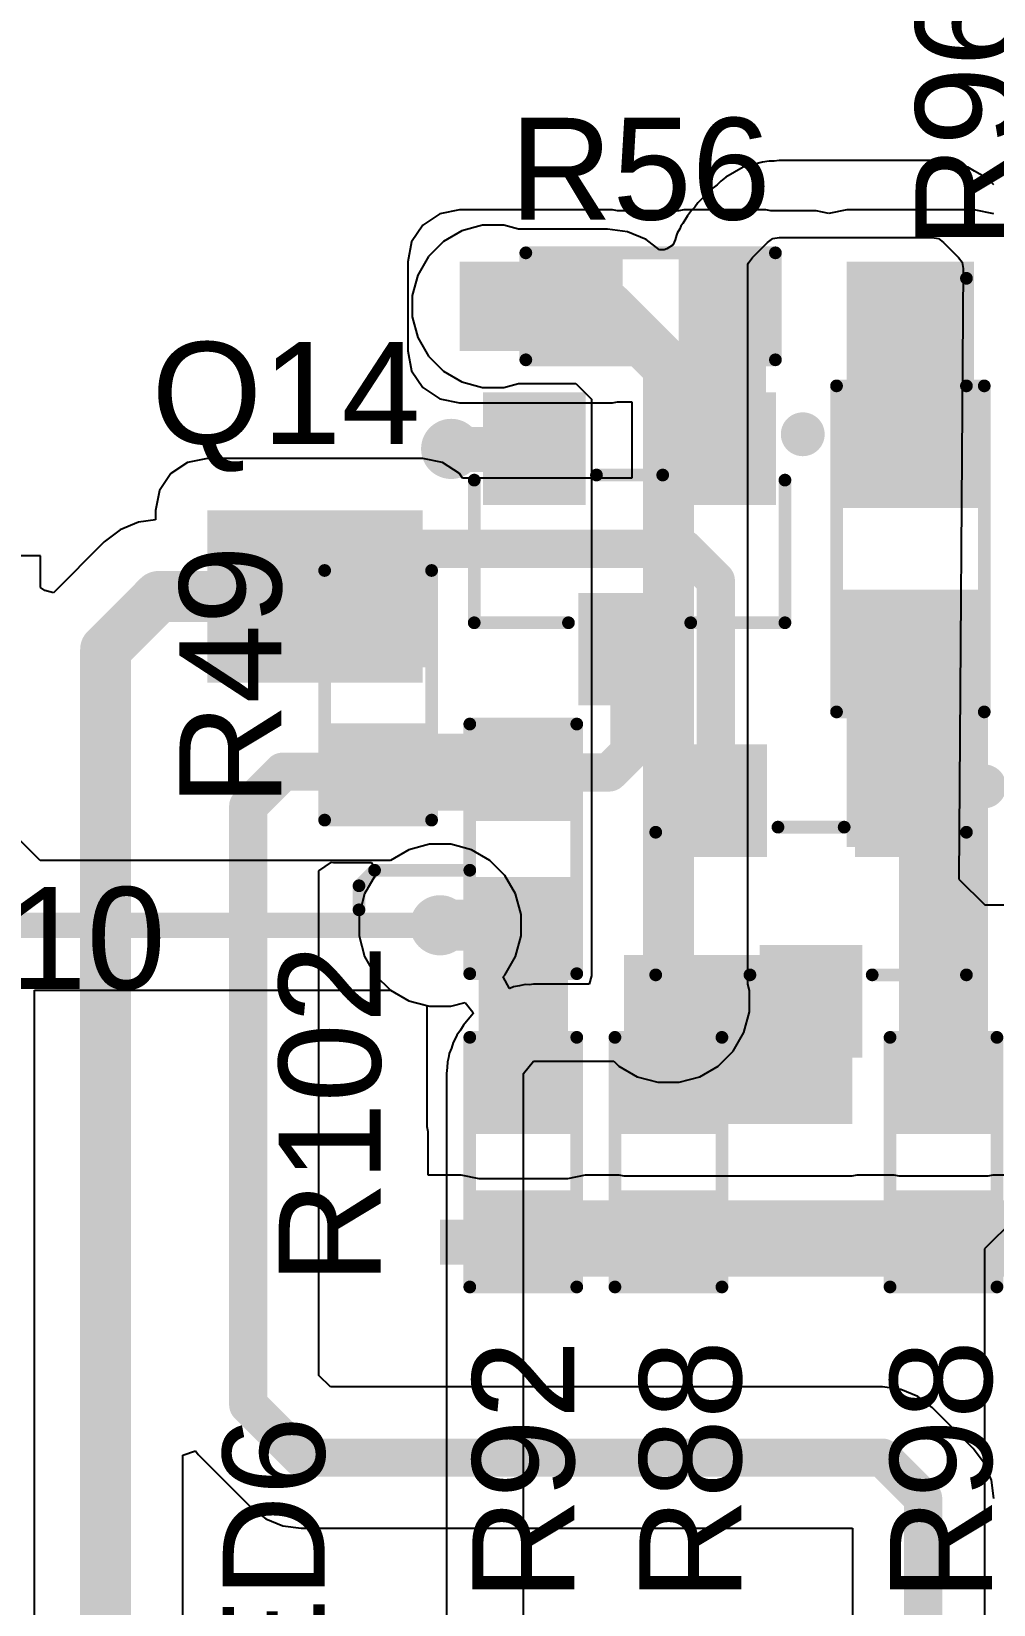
# Model space of a CAD drawing. Header units: millimetres. Extents: x 0 to 214, y 0 to 214.
# Drawn here: x 5.216 to 5.594, y 1.207 to 1.825 of the extents above; entities that cross this region are included whole.
import ezdxf

# ---------------------------------------------------------------- set-up
doc = ezdxf.new("R2010")
doc.units = ezdxf.units.MM
doc.header["$MEASUREMENT"] = 0
for name, color, linetype in [('BottomLayer', 5, 'Continuous'), ('BottomSolder', 6, 'Continuous'), ('TopLayer', 1, 'Continuous'), ('TopOverlay', 2, 'Continuous'), ('TopPaste', 8, 'Continuous'), ('TopSolder', 216, 'Continuous'), ('ViaHoleLayer', 16, 'Continuous')]:
    doc.layers.add(name, color=color, linetype=linetype)
doc.styles.add('Arial', font='', dxfattribs={"height": 0.2})
doc.styles.get('Arial').set_extended_font_data('Arial')

# ---------------------------------------------------------------- blocks, each defined once
blk = doc.blocks.new('SOT_23_91')
at = {"layer": 'TopLayer'}
for points in [[(-0.01614, 0.05748), (0.01614, 0.05748), (0.01614, 0.02126), (-0.01614, 0.02126)], [(-0.05354, -0.02126), (-0.02126, -0.02126), (-0.02126, -0.05748), (-0.05354, -0.05748)], [(0.02126, -0.02126), (0.05354, -0.02126), (0.05354, -0.05748), (0.02126, -0.05748)]]:
    blk.add_hatch(color=1, dxfattribs=at).paths.add_polyline_path(points)
at = {"layer": 'TopPaste'}
for points in [[(-0.01614, 0.05748), (0.01614, 0.05748), (0.01614, 0.02126), (-0.01614, 0.02126)], [(-0.05354, -0.02126), (-0.02126, -0.02126), (-0.02126, -0.05748), (-0.05354, -0.05748)], [(0.02126, -0.02126), (0.05354, -0.02126), (0.05354, -0.05748), (0.02126, -0.05748)]]:
    blk.add_hatch(color=8, dxfattribs=at).paths.add_polyline_path(points)
at = {"layer": 'TopSolder'}
for points in [[(-0.02014, 0.06148), (0.02014, 0.06148), (0.02014, 0.01726), (-0.02014, 0.01726)], [(-0.05754, -0.01726), (-0.01726, -0.01726), (-0.01726, -0.06148), (-0.05754, -0.06148)], [(0.01726, -0.01726), (0.05754, -0.01726), (0.05754, -0.06148), (0.01726, -0.06148)]]:
    blk.add_hatch(color=216, dxfattribs=at).paths.add_polyline_path(points)
at = {"layer": 'TopOverlay', "const_width": 0.005}
for points in [[(-0.061, 0.029), (-0.061, -0.027)], [(-0.024, 0.029), (-0.061, 0.029)], [(0.061, 0.029), (0.024, 0.029)], [(0.061, 0.029), (0.061, -0.027)], [(0.013, -0.029), (-0.013, -0.029)]]:
    blk.add_lwpolyline(points, dxfattribs=at)
at = {"layer": 'TopOverlay'}
for points, const_width in [([(-0.06225, 0.029, 1), (-0.05975, 0.029, 1)], 0.0025), ([(-0.06225, 0.029, 1), (-0.05975, 0.029, 1)], 0.0025), ([(-0.02525, 0.029, 1), (-0.02275, 0.029, 1)], 0.0025), ([(0.02275, 0.029, 1), (0.02525, 0.029, 1)], 0.0025), ([(0.05975, 0.029, 1), (0.06225, 0.029, 1)], 0.0025), ([(0.05975, 0.029, 1), (0.06225, 0.029, 1)], 0.0025), ([(-0.06225, -0.027, 1), (-0.05975, -0.027, 1)], 0.0025), ([(0.05975, -0.027, 1), (0.06225, -0.027, 1)], 0.0025), ([(-0.01425, -0.029, 1), (-0.01175, -0.029, 1)], 0.0025), ([(0.01175, -0.029, 1), (0.01425, -0.029, 1)], 0.0025), ([(-0.06439, -0.045, 1), (-0.07161, -0.045, 1)], 0.01), ([(-0.07411, -0.045, 1), (-0.06911, -0.045, 1)], 0.005), ([(-0.06689, -0.045, 1), (-0.06189, -0.045, 1)], 0.005)]:
    blk.add_lwpolyline(points, format="xyb", close=True, dxfattribs=dict(at, const_width=const_width))
blk = doc.blocks.new('RES_0603_262')
at = {"layer": 'TopLayer'}
for points in [[(-0.015, 0.0175), (-0.015, -0.0175), (-0.045, -0.0175), (-0.045, 0.0175)], [(0.045, 0.0175), (0.045, -0.0175), (0.015, -0.0175), (0.015, 0.0175)]]:
    blk.add_hatch(color=1, dxfattribs=at).paths.add_polyline_path(points)
at = {"layer": 'TopPaste'}
for points in [[(-0.015, 0.0175), (-0.015, -0.0175), (-0.045, -0.0175), (-0.045, 0.0175)], [(0.045, 0.0175), (0.045, -0.0175), (0.015, -0.0175), (0.015, 0.0175)]]:
    blk.add_hatch(color=8, dxfattribs=at).paths.add_polyline_path(points)
at = {"layer": 'TopSolder'}
for points in [[(-0.011, 0.0215), (-0.011, -0.0215), (-0.049, -0.0215), (-0.049, 0.0215)], [(0.049, 0.0215), (0.049, -0.0215), (0.011, -0.0215), (0.011, 0.0215)]]:
    blk.add_hatch(color=216, dxfattribs=at).paths.add_polyline_path(points)
at = {"layer": 'TopOverlay', "const_width": 0.005}
for points in [[(-0.049, 0.021), (-0.049, -0.021)], [(-0.049, 0.021), (0.049, 0.021)], [(0.049, 0.021), (0.049, -0.021)], [(-0.049, -0.021), (0.049, -0.021)]]:
    blk.add_lwpolyline(points, dxfattribs=at)
at = {"layer": 'TopOverlay', "const_width": 0.0025}
for points in [[(-0.05025, 0.021, 1), (-0.04775, 0.021, 1)], [(-0.05025, 0.021, 1), (-0.04775, 0.021, 1)], [(0.04775, 0.021, 1), (0.05025, 0.021, 1)], [(0.04775, 0.021, 1), (0.05025, 0.021, 1)], [(-0.05025, -0.021, 1), (-0.04775, -0.021, 1)], [(-0.05025, -0.021, 1), (-0.04775, -0.021, 1)], [(0.04775, -0.021, 1), (0.05025, -0.021, 1)], [(0.04775, -0.021, 1), (0.05025, -0.021, 1)]]:
    blk.add_lwpolyline(points, format="xyb", close=True, dxfattribs=at)
blk = doc.blocks.new('RES_0603_266')
at = {"layer": 'TopLayer'}
for points in [[(-0.015, 0.0175), (-0.015, -0.0175), (-0.045, -0.0175), (-0.045, 0.0175)], [(0.045, 0.0175), (0.045, -0.0175), (0.015, -0.0175), (0.015, 0.0175)]]:
    blk.add_hatch(color=1, dxfattribs=at).paths.add_polyline_path(points)
at = {"layer": 'TopPaste'}
for points in [[(-0.015, 0.0175), (-0.015, -0.0175), (-0.045, -0.0175), (-0.045, 0.0175)], [(0.045, 0.0175), (0.045, -0.0175), (0.015, -0.0175), (0.015, 0.0175)]]:
    blk.add_hatch(color=8, dxfattribs=at).paths.add_polyline_path(points)
at = {"layer": 'TopSolder'}
for points in [[(-0.011, 0.0215), (-0.011, -0.0215), (-0.049, -0.0215), (-0.049, 0.0215)], [(0.049, 0.0215), (0.049, -0.0215), (0.011, -0.0215), (0.011, 0.0215)]]:
    blk.add_hatch(color=216, dxfattribs=at).paths.add_polyline_path(points)
at = {"layer": 'TopOverlay', "const_width": 0.005}
for points in [[(-0.049, -0.021), (-0.049, 0.021)], [(0.049, 0.021), (-0.049, 0.021)], [(0.049, -0.021), (0.049, 0.021)], [(0.049, -0.021), (-0.049, -0.021)]]:
    blk.add_lwpolyline(points, dxfattribs=at)
at = {"layer": 'TopOverlay', "const_width": 0.0025}
for points in [[(-0.05025, 0.021, 1), (-0.04775, 0.021, 1)], [(-0.05025, 0.021, 1), (-0.04775, 0.021, 1)], [(0.04775, 0.021, 1), (0.05025, 0.021, 1)], [(0.04775, 0.021, 1), (0.05025, 0.021, 1)], [(-0.05025, -0.021, 1), (-0.04775, -0.021, 1)], [(-0.05025, -0.021, 1), (-0.04775, -0.021, 1)], [(0.04775, -0.021, 1), (0.05025, -0.021, 1)], [(0.04775, -0.021, 1), (0.05025, -0.021, 1)]]:
    blk.add_lwpolyline(points, format="xyb", close=True, dxfattribs=at)
blk = doc.blocks.new('RES_0805_268')
at = {"layer": 'TopLayer'}
for points in [[(-0.06, 0.025), (-0.02, 0.025), (-0.02, -0.025), (-0.06, -0.025)], [(0.02, 0.025), (0.06, 0.025), (0.06, -0.025), (0.02, -0.025)]]:
    blk.add_hatch(color=1, dxfattribs=at).paths.add_polyline_path(points)
at = {"layer": 'TopPaste'}
for points in [[(-0.06, 0.025), (-0.02, 0.025), (-0.02, -0.025), (-0.06, -0.025)], [(0.02, 0.025), (0.06, 0.025), (0.06, -0.025), (0.02, -0.025)]]:
    blk.add_hatch(color=8, dxfattribs=at).paths.add_polyline_path(points)
at = {"layer": 'TopSolder'}
for points in [[(-0.064, 0.029), (-0.016, 0.029), (-0.016, -0.029), (-0.064, -0.029)], [(0.016, 0.029), (0.064, 0.029), (0.064, -0.029), (0.016, -0.029)]]:
    blk.add_hatch(color=216, dxfattribs=at).paths.add_polyline_path(points)
at = {"layer": 'TopOverlay', "const_width": 0.005}
for points in [[(-0.064, 0.029), (0.064, 0.029)], [(-0.064, 0.029), (-0.064, -0.029)], [(0.064, 0.029), (0.064, -0.029)], [(-0.064, -0.029), (0.064, -0.029)]]:
    blk.add_lwpolyline(points, dxfattribs=at)
at = {"layer": 'TopOverlay', "const_width": 0.0025}
for points in [[(-0.06525, 0.029, 1), (-0.06275, 0.029, 1)], [(-0.06525, 0.029, 1), (-0.06275, 0.029, 1)], [(0.06275, 0.029, 1), (0.06525, 0.029, 1)], [(0.06275, 0.029, 1), (0.06525, 0.029, 1)], [(-0.06525, -0.029, 1), (-0.06275, -0.029, 1)], [(-0.06525, -0.029, 1), (-0.06275, -0.029, 1)], [(0.06275, -0.029, 1), (0.06525, -0.029, 1)], [(0.06275, -0.029, 1), (0.06525, -0.029, 1)]]:
    blk.add_lwpolyline(points, format="xyb", close=True, dxfattribs=at)
blk = doc.blocks.new('RES_0603_272')
at = {"layer": 'TopLayer'}
for points in [[(-0.015, 0.0175), (-0.015, -0.0175), (-0.045, -0.0175), (-0.045, 0.0175)], [(0.045, 0.0175), (0.045, -0.0175), (0.015, -0.0175), (0.015, 0.0175)]]:
    blk.add_hatch(color=1, dxfattribs=at).paths.add_polyline_path(points)
at = {"layer": 'TopPaste'}
for points in [[(-0.015, 0.0175), (-0.015, -0.0175), (-0.045, -0.0175), (-0.045, 0.0175)], [(0.045, 0.0175), (0.045, -0.0175), (0.015, -0.0175), (0.015, 0.0175)]]:
    blk.add_hatch(color=8, dxfattribs=at).paths.add_polyline_path(points)
at = {"layer": 'TopSolder'}
for points in [[(-0.011, 0.0215), (-0.011, -0.0215), (-0.049, -0.0215), (-0.049, 0.0215)], [(0.049, 0.0215), (0.049, -0.0215), (0.011, -0.0215), (0.011, 0.0215)]]:
    blk.add_hatch(color=216, dxfattribs=at).paths.add_polyline_path(points)
at = {"layer": 'TopOverlay', "const_width": 0.005}
for points in [[(-0.049, 0.021), (-0.049, -0.021)], [(-0.049, 0.021), (0.049, 0.021)], [(0.049, 0.021), (0.049, -0.021)], [(-0.049, -0.021), (0.049, -0.021)]]:
    blk.add_lwpolyline(points, dxfattribs=at)
at = {"layer": 'TopOverlay', "const_width": 0.0025}
for points in [[(-0.05025, 0.021, 1), (-0.04775, 0.021, 1)], [(-0.05025, 0.021, 1), (-0.04775, 0.021, 1)], [(0.04775, 0.021, 1), (0.05025, 0.021, 1)], [(0.04775, 0.021, 1), (0.05025, 0.021, 1)], [(-0.05025, -0.021, 1), (-0.04775, -0.021, 1)], [(-0.05025, -0.021, 1), (-0.04775, -0.021, 1)], [(0.04775, -0.021, 1), (0.05025, -0.021, 1)], [(0.04775, -0.021, 1), (0.05025, -0.021, 1)]]:
    blk.add_lwpolyline(points, format="xyb", close=True, dxfattribs=at)
blk = doc.blocks.new('RES_0603_276')
at = {"layer": 'TopLayer'}
for points in [[(-0.015, 0.0175), (-0.015, -0.0175), (-0.045, -0.0175), (-0.045, 0.0175)], [(0.045, 0.0175), (0.045, -0.0175), (0.015, -0.0175), (0.015, 0.0175)]]:
    blk.add_hatch(color=1, dxfattribs=at).paths.add_polyline_path(points)
at = {"layer": 'TopPaste'}
for points in [[(-0.015, 0.0175), (-0.015, -0.0175), (-0.045, -0.0175), (-0.045, 0.0175)], [(0.045, 0.0175), (0.045, -0.0175), (0.015, -0.0175), (0.015, 0.0175)]]:
    blk.add_hatch(color=8, dxfattribs=at).paths.add_polyline_path(points)
at = {"layer": 'TopSolder'}
for points in [[(-0.011, 0.0215), (-0.011, -0.0215), (-0.049, -0.0215), (-0.049, 0.0215)], [(0.049, 0.0215), (0.049, -0.0215), (0.011, -0.0215), (0.011, 0.0215)]]:
    blk.add_hatch(color=216, dxfattribs=at).paths.add_polyline_path(points)
at = {"layer": 'TopOverlay', "const_width": 0.005}
for points in [[(-0.049, 0.021), (-0.049, -0.021)], [(-0.049, 0.021), (0.049, 0.021)], [(0.049, 0.021), (0.049, -0.021)], [(-0.049, -0.021), (0.049, -0.021)]]:
    blk.add_lwpolyline(points, dxfattribs=at)
at = {"layer": 'TopOverlay', "const_width": 0.0025}
for points in [[(-0.05025, 0.021, 1), (-0.04775, 0.021, 1)], [(-0.05025, 0.021, 1), (-0.04775, 0.021, 1)], [(0.04775, 0.021, 1), (0.05025, 0.021, 1)], [(0.04775, 0.021, 1), (0.05025, 0.021, 1)], [(-0.05025, -0.021, 1), (-0.04775, -0.021, 1)], [(-0.05025, -0.021, 1), (-0.04775, -0.021, 1)], [(0.04775, -0.021, 1), (0.05025, -0.021, 1)], [(0.04775, -0.021, 1), (0.05025, -0.021, 1)]]:
    blk.add_lwpolyline(points, format="xyb", close=True, dxfattribs=at)
blk = doc.blocks.new('SOT_23_291')
at = {"layer": 'TopLayer'}
for points in [[(-0.01614, 0.05748), (0.01614, 0.05748), (0.01614, 0.02126), (-0.01614, 0.02126)], [(-0.05354, -0.02126), (-0.02126, -0.02126), (-0.02126, -0.05748), (-0.05354, -0.05748)], [(0.02126, -0.02126), (0.05354, -0.02126), (0.05354, -0.05748), (0.02126, -0.05748)]]:
    blk.add_hatch(color=1, dxfattribs=at).paths.add_polyline_path(points)
at = {"layer": 'TopPaste'}
for points in [[(-0.01614, 0.05748), (0.01614, 0.05748), (0.01614, 0.02126), (-0.01614, 0.02126)], [(-0.05354, -0.02126), (-0.02126, -0.02126), (-0.02126, -0.05748), (-0.05354, -0.05748)], [(0.02126, -0.02126), (0.05354, -0.02126), (0.05354, -0.05748), (0.02126, -0.05748)]]:
    blk.add_hatch(color=8, dxfattribs=at).paths.add_polyline_path(points)
at = {"layer": 'TopSolder'}
for points in [[(-0.02014, 0.06148), (0.02014, 0.06148), (0.02014, 0.01726), (-0.02014, 0.01726)], [(-0.05754, -0.01726), (-0.01726, -0.01726), (-0.01726, -0.06148), (-0.05754, -0.06148)], [(0.01726, -0.01726), (0.05754, -0.01726), (0.05754, -0.06148), (0.01726, -0.06148)]]:
    blk.add_hatch(color=216, dxfattribs=at).paths.add_polyline_path(points)
at = {"layer": 'TopOverlay', "const_width": 0.005}
for points in [[(-0.024, 0.029), (-0.061, 0.029)], [(-0.061, 0.029), (-0.061, -0.027)], [(0.061, 0.029), (0.024, 0.029)], [(0.061, 0.029), (0.061, -0.027)], [(0.013, -0.029), (-0.013, -0.029)]]:
    blk.add_lwpolyline(points, dxfattribs=at)
at = {"layer": 'TopOverlay'}
for points, const_width in [([(-0.06225, 0.029, 1), (-0.05975, 0.029, 1)], 0.0025), ([(-0.06225, 0.029, 1), (-0.05975, 0.029, 1)], 0.0025), ([(-0.02525, 0.029, 1), (-0.02275, 0.029, 1)], 0.0025), ([(0.02275, 0.029, 1), (0.02525, 0.029, 1)], 0.0025), ([(0.05975, 0.029, 1), (0.06225, 0.029, 1)], 0.0025), ([(0.05975, 0.029, 1), (0.06225, 0.029, 1)], 0.0025), ([(-0.06225, -0.027, 1), (-0.05975, -0.027, 1)], 0.0025), ([(0.05975, -0.027, 1), (0.06225, -0.027, 1)], 0.0025), ([(-0.01425, -0.029, 1), (-0.01175, -0.029, 1)], 0.0025), ([(0.01175, -0.029, 1), (0.01425, -0.029, 1)], 0.0025), ([(-0.06439, -0.045, 1), (-0.07161, -0.045, 1)], 0.01), ([(-0.07411, -0.045, 1), (-0.06911, -0.045, 1)], 0.005), ([(-0.06689, -0.045, 1), (-0.06189, -0.045, 1)], 0.005)]:
    blk.add_lwpolyline(points, format="xyb", close=True, dxfattribs=dict(at, const_width=const_width))
blk = doc.blocks.new('RES_0603_394')
at = {"layer": 'TopLayer'}
for points in [[(-0.015, 0.0175), (-0.015, -0.0175), (-0.045, -0.0175), (-0.045, 0.0175)], [(0.045, 0.0175), (0.045, -0.0175), (0.015, -0.0175), (0.015, 0.0175)]]:
    blk.add_hatch(color=1, dxfattribs=at).paths.add_polyline_path(points)
at = {"layer": 'TopPaste'}
for points in [[(-0.015, 0.0175), (-0.015, -0.0175), (-0.045, -0.0175), (-0.045, 0.0175)], [(0.045, 0.0175), (0.045, -0.0175), (0.015, -0.0175), (0.015, 0.0175)]]:
    blk.add_hatch(color=8, dxfattribs=at).paths.add_polyline_path(points)
at = {"layer": 'TopSolder'}
for points in [[(-0.011, 0.0215), (-0.011, -0.0215), (-0.049, -0.0215), (-0.049, 0.0215)], [(0.049, 0.0215), (0.049, -0.0215), (0.011, -0.0215), (0.011, 0.0215)]]:
    blk.add_hatch(color=216, dxfattribs=at).paths.add_polyline_path(points)
at = {"layer": 'TopOverlay', "const_width": 0.005}
for points in [[(0.049, 0.021), (-0.049, 0.021)], [(-0.049, 0.021), (-0.049, -0.021)], [(0.049, 0.021), (0.049, -0.021)], [(0.049, -0.021), (-0.049, -0.021)]]:
    blk.add_lwpolyline(points, dxfattribs=at)
at = {"layer": 'TopOverlay', "const_width": 0.0025}
for points in [[(-0.05025, 0.021, 1), (-0.04775, 0.021, 1)], [(-0.05025, 0.021, 1), (-0.04775, 0.021, 1)], [(0.04775, 0.021, 1), (0.05025, 0.021, 1)], [(0.04775, 0.021, 1), (0.05025, 0.021, 1)], [(-0.05025, -0.021, 1), (-0.04775, -0.021, 1)], [(-0.05025, -0.021, 1), (-0.04775, -0.021, 1)], [(0.04775, -0.021, 1), (0.05025, -0.021, 1)], [(0.04775, -0.021, 1), (0.05025, -0.021, 1)]]:
    blk.add_lwpolyline(points, format="xyb", close=True, dxfattribs=at)
blk = doc.blocks.new('RES_0603_401')
at = {"layer": 'TopLayer'}
for points in [[(-0.015, 0.0175), (-0.015, -0.0175), (-0.045, -0.0175), (-0.045, 0.0175)], [(0.045, 0.0175), (0.045, -0.0175), (0.015, -0.0175), (0.015, 0.0175)]]:
    blk.add_hatch(color=1, dxfattribs=at).paths.add_polyline_path(points)
at = {"layer": 'TopPaste'}
for points in [[(-0.015, 0.0175), (-0.015, -0.0175), (-0.045, -0.0175), (-0.045, 0.0175)], [(0.045, 0.0175), (0.045, -0.0175), (0.015, -0.0175), (0.015, 0.0175)]]:
    blk.add_hatch(color=8, dxfattribs=at).paths.add_polyline_path(points)
at = {"layer": 'TopSolder'}
for points in [[(-0.011, 0.0215), (-0.011, -0.0215), (-0.049, -0.0215), (-0.049, 0.0215)], [(0.049, 0.0215), (0.049, -0.0215), (0.011, -0.0215), (0.011, 0.0215)]]:
    blk.add_hatch(color=216, dxfattribs=at).paths.add_polyline_path(points)
at = {"layer": 'TopOverlay', "const_width": 0.005}
for points in [[(-0.049, 0.021), (0.049, 0.021)], [(-0.049, 0.021), (-0.049, -0.021)], [(0.049, 0.021), (0.049, -0.021)], [(-0.049, -0.021), (0.049, -0.021)]]:
    blk.add_lwpolyline(points, dxfattribs=at)
at = {"layer": 'TopOverlay', "const_width": 0.0025}
for points in [[(-0.05025, 0.021, 1), (-0.04775, 0.021, 1)], [(-0.05025, 0.021, 1), (-0.04775, 0.021, 1)], [(0.04775, 0.021, 1), (0.05025, 0.021, 1)], [(0.04775, 0.021, 1), (0.05025, 0.021, 1)], [(-0.05025, -0.021, 1), (-0.04775, -0.021, 1)], [(-0.05025, -0.021, 1), (-0.04775, -0.021, 1)], [(0.04775, -0.021, 1), (0.05025, -0.021, 1)], [(0.04775, -0.021, 1), (0.05025, -0.021, 1)]]:
    blk.add_lwpolyline(points, format="xyb", close=True, dxfattribs=at)

msp = doc.modelspace()

# ---------------------------------------------------------------- hatches: boundary and pattern name
at = {"layer": 'BottomLayer'}
h = msp.add_hatch(color=5, dxfattribs=at)
edge = h.paths.add_edge_path()
edge.add_arc((5.56087, 1.71753), 0.01181, 0, 360)
h = msp.add_hatch(color=5, dxfattribs=at)
edge = h.paths.add_edge_path()
edge.add_arc((5.39706, 1.71703), 0.01181, 0, 360)
h = msp.add_hatch(color=5, dxfattribs=at)
edge = h.paths.add_edge_path()
edge.add_arc((5.38055, 1.66106), 0.01181, 0, 360)
h = msp.add_hatch(color=5, dxfattribs=at)
edge = h.paths.add_edge_path()
edge.add_arc((5.37621, 1.47403), 0.01181, 0, 360)
h = msp.add_hatch(color=5, dxfattribs=at)
edge = h.paths.add_edge_path()
edge.add_arc((5.46587, 1.44419), 0.01181, 0, 360)
at = {"layer": 'BottomSolder'}
h = msp.add_hatch(color=6, dxfattribs=at)
edge = h.paths.add_edge_path()
edge.add_arc((5.56087, 1.71753), 0.00591, 0, 360)
h = msp.add_hatch(color=6, dxfattribs=at)
edge = h.paths.add_edge_path()
edge.add_arc((5.39706, 1.71703), 0.00591, 0, 360)
h = msp.add_hatch(color=6, dxfattribs=at)
edge = h.paths.add_edge_path()
edge.add_arc((5.38055, 1.66106), 0.00591, 0, 360)
h = msp.add_hatch(color=6, dxfattribs=at)
edge = h.paths.add_edge_path()
edge.add_arc((5.37621, 1.47403), 0.00591, 0, 360)
h = msp.add_hatch(color=6, dxfattribs=at)
edge = h.paths.add_edge_path()
edge.add_arc((5.46587, 1.44419), 0.00591, 0, 360)
at = {"layer": 'TopLayer'}
for points in [[(5.38387, 1.69953), (5.44387, 1.69953), (5.44387, 1.73453), (5.38387, 1.73453)], [(5.47187, 1.64306), (5.50415, 1.64306), (5.50415, 1.73453), (5.47187, 1.73453)], [(5.53587, 1.6418), (5.58587, 1.6418), (5.58587, 1.73453), (5.53587, 1.73453)], [(5.41158, 1.66965), (5.38055, 1.66965), (5.38055, 1.65193), (5.41158, 1.65193)], [(5.28487, 1.56932), (5.36937, 1.56932), (5.36937, 1.63692), (5.28487, 1.63692)], [(5.28487, 1.56932), (5.36937, 1.56932), (5.36937, 1.62532), (5.28487, 1.62532)], [(5.33382, 1.57903), (5.36937, 1.57903), (5.36937, 1.62503), (5.33382, 1.62503)], [(5.53587, 1.50482), (5.58587, 1.50482), (5.58587, 1.6018), (5.53587, 1.6018)], [(5.55637, 1.39603), (5.59137, 1.39603), (5.59137, 1.6018), (5.55637, 1.6018)], [(5.33437, 1.51903), (5.42637, 1.51903), (5.42637, 1.54932), (5.33437, 1.54932)], [(5.39137, 1.39503), (5.42637, 1.39503), (5.42637, 1.48903), (5.39137, 1.48903)], [(5.44837, 1.39603), (5.53801, 1.39603), (5.53801, 1.4623), (5.44837, 1.4623)], [(5.39137, 1.33603), (5.72537, 1.33603), (5.72537, 1.36603), (5.39137, 1.36603)], [(5.40724, 1.35851), (5.37621, 1.35851), (5.37621, 1.3408), (5.40724, 1.3408)]]:
    msp.add_hatch(color=1, dxfattribs=at).paths.add_polyline_path(points)
h = msp.add_hatch(color=1, dxfattribs=at)
edge = h.paths.add_edge_path()
edge.add_arc((5.56087, 1.71753), 0.01181, 0, 360)
h = msp.add_hatch(color=1, dxfattribs=at)
edge = h.paths.add_edge_path()
edge.add_arc((5.39706, 1.71703), 0.01181, 0, 360)
h = msp.add_hatch(color=1, dxfattribs=at)
edge = h.paths.add_edge_path()
edge.add_arc((5.38055, 1.66106), 0.01181, 0, 360)
h = msp.add_hatch(color=1, dxfattribs=at)
edge = h.paths.add_edge_path()
edge.add_arc((5.37621, 1.47403), 0.01181, 0, 360)
h = msp.add_hatch(color=1, dxfattribs=at)
edge = h.paths.add_edge_path()
edge.add_arc((5.46587, 1.44419), 0.01181, 0, 360)
at = {"layer": 'TopSolder'}
h = msp.add_hatch(color=216, dxfattribs=at)
edge = h.paths.add_edge_path()
edge.add_arc((5.56087, 1.71753), 0.00591, 0, 360)
h = msp.add_hatch(color=216, dxfattribs=at)
edge = h.paths.add_edge_path()
edge.add_arc((5.39706, 1.71703), 0.00591, 0, 360)
h = msp.add_hatch(color=216, dxfattribs=at)
edge = h.paths.add_edge_path()
edge.add_arc((5.38055, 1.66106), 0.00591, 0, 360)
h = msp.add_hatch(color=216, dxfattribs=at)
edge = h.paths.add_edge_path()
edge.add_arc((5.37621, 1.47403), 0.00591, 0, 360)
h = msp.add_hatch(color=216, dxfattribs=at)
edge = h.paths.add_edge_path()
edge.add_arc((5.46587, 1.44419), 0.00591, 0, 360)
at = {"layer": 'ViaHoleLayer'}
h = msp.add_hatch(color=16, dxfattribs=at)
edge = h.paths.add_edge_path()
edge.add_arc((5.56087, 1.71753), 0.00591, 0, 360)
h = msp.add_hatch(color=16, dxfattribs=at)
edge = h.paths.add_edge_path()
edge.add_arc((5.39706, 1.71703), 0.00591, 0, 360)
h = msp.add_hatch(color=16, dxfattribs=at)
edge = h.paths.add_edge_path()
edge.add_arc((5.38055, 1.66106), 0.00591, 0, 360)
h = msp.add_hatch(color=16, dxfattribs=at)
edge = h.paths.add_edge_path()
edge.add_arc((5.37621, 1.47403), 0.00591, 0, 360)
h = msp.add_hatch(color=16, dxfattribs=at)
edge = h.paths.add_edge_path()
edge.add_arc((5.46587, 1.44419), 0.00591, 0, 360)

# ---------------------------------------------------------------- linework, layer by layer
at = {"layer": 'BottomLayer'}
for p, q in [((5.50286, 1.77367), (5.49523, 1.77163)), ((5.50536, 1.774), (5.50286, 1.77367)), ((5.50735, 1.774), (5.50536, 1.774)), ((5.50931, 1.77426), (5.50735, 1.774)), ((5.523, 1.77426), (5.50931, 1.77426)), ((5.56936, 1.77426), (5.523, 1.77426)), ((5.57132, 1.774), (5.56936, 1.77426)), ((5.57331, 1.774), (5.57132, 1.774)), ((5.57581, 1.77367), (5.57331, 1.774)), ((5.58344, 1.77163), (5.57581, 1.77367)), ((5.57581, 1.77367), (5.57581, 1.77367)), ((5.48839, 1.76768), (5.48638, 1.76614)), ((5.49523, 1.77163), (5.48839, 1.76768)), ((5.48839, 1.76768), (5.48839, 1.76768)), ((5.58604, 1.77013), (5.58344, 1.77163)), ((5.58344, 1.77163), (5.58344, 1.77163)), ((5.58344, 1.77163), (5.58344, 1.77163)), ((5.59028, 1.76768), (5.58604, 1.77013)), ((5.59229, 1.76614), (5.59028, 1.76768)), ((5.4834, 1.76353), (5.47747, 1.7576)), ((5.48498, 1.76473), (5.4834, 1.76353)), ((5.48638, 1.76614), (5.48498, 1.76473)), ((5.59369, 1.76473), (5.59229, 1.76614)), ((5.47486, 1.75462), (5.4733, 1.75258)), ((5.47627, 1.75602), (5.47486, 1.75462)), ((5.47747, 1.7576), (5.47627, 1.75602)), ((5.39288, 1.74885), (5.38479, 1.74668)), ((5.40125, 1.74885), (5.39288, 1.74885)), ((5.40704, 1.74729), (5.40125, 1.74885)), ((5.47079, 1.74856), (5.47034, 1.74745)), ((5.47152, 1.74951), (5.47079, 1.74856)), ((5.47329, 1.75258), (5.47152, 1.74951)), ((5.4733, 1.75258), (5.47329, 1.75258)), ((5.37753, 1.74249), (5.37161, 1.73657)), ((5.38479, 1.74668), (5.37753, 1.74249)), ((5.442, 1.74729), (5.40704, 1.74729)), ((5.44983, 1.74626), (5.442, 1.74729)), ((5.45713, 1.74324), (5.44983, 1.74626)), ((5.46233, 1.73925), (5.45713, 1.74324)), ((5.46853, 1.74309), (5.46777, 1.74126)), ((5.46904, 1.74501), (5.46853, 1.74309)), ((5.46935, 1.74573), (5.46904, 1.74501)), ((5.47034, 1.74745), (5.46935, 1.74574)), ((5.46935, 1.74574), (5.46935, 1.74573)), ((5.46935, 1.74573), (5.46935, 1.74573)), ((5.49887, 1.7362), (5.5048, 1.74213)), ((5.5048, 1.74213), (5.50681, 1.74367)), ((5.50681, 1.74367), (5.50931, 1.744)), ((5.50931, 1.744), (5.523, 1.744)), ((5.523, 1.744), (5.56936, 1.744)), ((5.56936, 1.744), (5.57186, 1.74367)), ((5.57186, 1.74367), (5.57387, 1.74213)), ((5.57387, 1.74213), (5.57977, 1.73623)), ((5.37161, 1.73657), (5.36742, 1.72931)), ((5.46422, 1.73927), (5.46233, 1.73925)), ((5.46524, 1.73958), (5.46422, 1.73927)), ((5.46776, 1.74114), (5.46524, 1.73958)), ((5.46777, 1.74126), (5.46776, 1.74114)), ((5.4973, 1.73416), (5.49887, 1.7362)), ((5.57977, 1.73623), (5.5812, 1.73434)), ((5.36742, 1.72931), (5.36525, 1.72122)), ((5.497, 1.73343), (5.4973, 1.73416)), ((5.497, 1.50636), (5.497, 1.73343)), ((5.58154, 1.73193), (5.57995, 1.49211)), ((5.5812, 1.73434), (5.58123, 1.73432)), ((5.58123, 1.73432), (5.58123, 1.73428)), ((5.58123, 1.73428), (5.58154, 1.73193)), ((5.36525, 1.72122), (5.36525, 1.71285)), ((5.36525, 1.71285), (5.36742, 1.70476)), ((5.36742, 1.70476), (5.37161, 1.6975)), ((5.37161, 1.6975), (5.37753, 1.69158)), ((5.37753, 1.69158), (5.38479, 1.68739)), ((5.38479, 1.68739), (5.39288, 1.68522)), ((5.40125, 1.68522), (5.40704, 1.68678)), ((5.40704, 1.68678), (5.42947, 1.68678)), ((5.42947, 1.68678), (5.43561, 1.68063)), ((5.21922, 1.49952), (5.03436, 1.68439)), ((5.39288, 1.68522), (5.40125, 1.68522)), ((5.43561, 1.68063), (5.43561, 1.45417)), ((5.36394, 1.50368), (5.35674, 1.49952)), ((5.37203, 1.50585), (5.36394, 1.50368)), ((5.3804, 1.50585), (5.37203, 1.50585)), ((5.38849, 1.50368), (5.3804, 1.50585)), ((5.39575, 1.49949), (5.38849, 1.50368)), ((5.497, 1.45091), (5.497, 1.50636)), ((5.35674, 1.49952), (5.21922, 1.49952)), ((5.40167, 1.49357), (5.39575, 1.49949)), ((5.40586, 1.48631), (5.40167, 1.49357)), ((5.57995, 1.49211), (5.59006, 1.482)), ((5.40802, 1.47822), (5.40586, 1.48631)), ((5.40802, 1.46985), (5.40802, 1.47822)), ((5.59006, 1.482), (5.77339, 1.482)), ((5.40586, 1.46176), (5.40802, 1.46985)), ((5.40167, 1.4545), (5.40586, 1.46176)), ((5.40094, 1.45377), (5.40167, 1.4545)), ((5.40348, 1.44924), (5.40094, 1.45377)), ((5.43561, 1.45417), (5.43474, 1.45092)), ((5.2169, 0.91351), (5.2169, 1.44854)), ((5.2169, 1.44854), (5.35674, 1.44854)), ((5.35674, 1.44854), (5.36394, 1.44439)), ((5.40357, 1.44926), (5.40348, 1.44924)), ((5.40507, 1.44988), (5.40357, 1.44926)), ((5.40739, 1.45019), (5.40507, 1.44988)), ((5.40967, 1.45074), (5.40739, 1.45019)), ((5.41129, 1.4507), (5.40967, 1.45074)), ((5.4129, 1.45092), (5.41129, 1.4507)), ((5.43474, 1.45092), (5.4129, 1.45092)), ((5.49768, 1.44837), (5.497, 1.45091)), ((5.49768, 1.44), (5.49768, 1.44837)), ((5.36394, 1.44439), (5.37203, 1.44222)), ((5.37203, 1.44222), (5.3804, 1.44222)), ((5.3804, 1.44222), (5.38605, 1.44374)), ((5.38914, 1.43939), (5.38544, 1.4348)), ((5.38605, 1.44374), (5.38904, 1.43997)), ((5.38904, 1.43997), (5.38914, 1.43939)), ((5.49551, 1.43191), (5.49768, 1.44)), ((5.38544, 1.4348), (5.38422, 1.4328)), ((5.38133, 1.42805), (5.38067, 1.42581)), ((5.38217, 1.42944), (5.38133, 1.42805)), ((5.38279, 1.43094), (5.38217, 1.42944)), ((5.38422, 1.4328), (5.38279, 1.43094)), ((5.49132, 1.42465), (5.49551, 1.43191)), ((5.3791, 1.42047), (5.37905, 1.41813)), ((5.37956, 1.42203), (5.3791, 1.42047)), ((5.37977, 1.42364), (5.37956, 1.42203)), ((5.38067, 1.42581), (5.37977, 1.42364)), ((5.409, 1.41581), (5.4129, 1.42066)), ((5.4129, 1.42066), (5.44441, 1.42066)), ((5.44441, 1.42066), (5.44634, 1.41873)), ((5.4854, 1.41873), (5.49132, 1.42465)), ((5.37905, 1.41813), (5.37874, 1.41581)), ((5.37874, 1.41581), (5.37874, 1.18067)), ((5.409, 1.18067), (5.409, 1.41581)), ((5.44634, 1.41873), (5.45359, 1.41454)), ((5.45359, 1.41454), (5.46168, 1.41237)), ((5.47006, 1.41237), (5.47815, 1.41454)), ((5.47815, 1.41454), (5.4854, 1.41873)), ((5.46168, 1.41237), (5.47006, 1.41237)), ((5.60157, 1.35857), (5.59, 1.347)), ((5.59, 1.347), (5.59, 1.31823)), ((5.59, 1.31823), (5.59, 1.03585))]:
    msp.add_line(p, q, dxfattribs=at)
for points, const_width in [([(5.39706, 1.71703), (5.442, 1.71703)], 0.02), ([(5.442, 1.71703), (5.46587, 1.69317)], 0.02), ([(5.46587, 1.44419), (5.46587, 1.69317)], 0.02), ([(5.20867, 1.47403), (5.37621, 1.47403)], 0.01)]:
    msp.add_lwpolyline(points, dxfattribs=dict(at, const_width=const_width))
for points, const_width in [([(5.39206, 1.71703, 1), (5.40206, 1.71703, 1)], 0.01), ([(5.437, 1.71703, 1), (5.447, 1.71703, 1)], 0.01), ([(5.437, 1.71703, 1), (5.447, 1.71703, 1)], 0.01), ([(5.46087, 1.69317, 1), (5.47087, 1.69317, 1)], 0.01), ([(5.46087, 1.69317, 1), (5.47087, 1.69317, 1)], 0.01), ([(5.37371, 1.47403, 1), (5.37871, 1.47403, 1)], 0.005), ([(5.46087, 1.44419, 1), (5.47087, 1.44419, 1)], 0.01)]:
    msp.add_lwpolyline(points, format="xyb", close=True, dxfattribs=dict(at, const_width=const_width))
at = {"layer": 'TopLayer'}
for p, q in [((5.38387, 1.75493), (5.37606, 1.75337)), ((5.44387, 1.75493), (5.38387, 1.75493)), ((5.44584, 1.75453), (5.44387, 1.75493)), ((5.4699, 1.75453), (5.44584, 1.75453)), ((5.47187, 1.75493), (5.4699, 1.75453)), ((5.50415, 1.75493), (5.47187, 1.75493)), ((5.50612, 1.75453), (5.50415, 1.75493)), ((5.52387, 1.75453), (5.50612, 1.75453)), ((5.52887, 1.75353), (5.52387, 1.75453)), ((5.52387, 1.75453), (5.52387, 1.75453)), ((5.53587, 1.75493), (5.52887, 1.75353)), ((5.58587, 1.75493), (5.53587, 1.75493)), ((5.59367, 1.75337), (5.58587, 1.75493)), ((5.36945, 1.74895), (5.36503, 1.74234)), ((5.37606, 1.75337), (5.36945, 1.74895)), ((5.36503, 1.74234), (5.36348, 1.73453)), ((5.36348, 1.73453), (5.36348, 1.69953)), ((5.36348, 1.69953), (5.36503, 1.69173)), ((5.36503, 1.69173), (5.36945, 1.68512)), ((5.36945, 1.68512), (5.37606, 1.68069)), ((5.37606, 1.68069), (5.38387, 1.67914)), ((5.38387, 1.67914), (5.44387, 1.67914)), ((5.44387, 1.67914), (5.44584, 1.67953)), ((5.44584, 1.67953), (5.45148, 1.67953)), ((5.45148, 1.67953), (5.45148, 1.64954)), ((5.27706, 1.65576), (5.27045, 1.65134)), ((5.28487, 1.65731), (5.27706, 1.65576)), ((5.36937, 1.65731), (5.28487, 1.65731)), ((5.37717, 1.65576), (5.36937, 1.65731)), ((5.38379, 1.65134), (5.37717, 1.65576)), ((5.27045, 1.65134), (5.26603, 1.64472)), ((5.38499, 1.64954), (5.38379, 1.65134)), ((5.45148, 1.64954), (5.38499, 1.64954)), ((5.26603, 1.64472), (5.26448, 1.63692)), ((5.26448, 1.63692), (5.26448, 1.63322)), ((5.25783, 1.63234), (5.25053, 1.62932)), ((5.26448, 1.63322), (5.25783, 1.63234)), ((5.24427, 1.62451), (5.22437, 1.60461)), ((5.25053, 1.62932), (5.24427, 1.62451)), ((5.24427, 1.62451), (5.24427, 1.62451)), ((5.21937, 1.61903), (5.20768, 1.61903)), ((5.21937, 1.60658), (5.21937, 1.61903)), ((5.22098, 1.60547), (5.21937, 1.60658)), ((5.22437, 1.60461), (5.22098, 1.60547)), ((5.3286, 1.49535), (5.33361, 1.49879)), ((5.3286, 1.2973), (5.3286, 1.49535)), ((5.33361, 1.49879), (5.33437, 1.49864)), ((5.33437, 1.49864), (5.3493, 1.49864)), ((5.3493, 1.49864), (5.35122, 1.49402)), ((5.35076, 1.49357), (5.34657, 1.48631)), ((5.35122, 1.49402), (5.35076, 1.49357)), ((5.34657, 1.48631), (5.3444, 1.47822)), ((5.3444, 1.47822), (5.3444, 1.46985)), ((5.3444, 1.46985), (5.34657, 1.46176)), ((5.34657, 1.46176), (5.35076, 1.4545)), ((5.35076, 1.4545), (5.35668, 1.44858)), ((5.35668, 1.44858), (5.36394, 1.44439)), ((5.36394, 1.44439), (5.37098, 1.4425)), ((5.37098, 1.4425), (5.37098, 1.39503)), ((5.37098, 1.39503), (5.37137, 1.39306)), ((5.37137, 1.39306), (5.37137, 1.37603)), ((5.37137, 1.37603), (5.38437, 1.37603)), ((5.38437, 1.37603), (5.39137, 1.37464)), ((5.39137, 1.37464), (5.42637, 1.37464)), ((5.42637, 1.37464), (5.43336, 1.37603)), ((5.43336, 1.37603), (5.4464, 1.37603)), ((5.4464, 1.37603), (5.44837, 1.37564)), ((5.44837, 1.37564), (5.53801, 1.37564)), ((5.53801, 1.37564), (5.53998, 1.37603)), ((5.53998, 1.37603), (5.5544, 1.37603)), ((5.5544, 1.37603), (5.55637, 1.37564)), ((5.55637, 1.37564), (5.59137, 1.37564)), ((5.59137, 1.37564), (5.59334, 1.37603)), ((5.59334, 1.37603), (5.61137, 1.37603)), ((5.33313, 1.29277), (5.3286, 1.2973)), ((5.54987, 1.29277), (5.33313, 1.29277)), ((5.55705, 1.29183), (5.54987, 1.29277)), ((5.56374, 1.28906), (5.55705, 1.29183)), ((5.56948, 1.28465), (5.56374, 1.28906)), ((5.58548, 1.26865), (5.56948, 1.28465)), ((5.27514, 1.26596), (5.28014, 1.26766)), ((5.28014, 1.26766), (5.28125, 1.2662)), ((5.28125, 1.2662), (5.30203, 1.24542)), ((5.58989, 1.2629), (5.58548, 1.26865)), ((5.27514, 1.11592), (5.27514, 1.26596)), ((5.59266, 1.25621), (5.58989, 1.2629)), ((5.5936, 1.24903), (5.59266, 1.25621)), ((5.30203, 1.24542), (5.30778, 1.24101)), ((5.30778, 1.24101), (5.31447, 1.23824)), ((5.31447, 1.23824), (5.32164, 1.2373)), ((5.32164, 1.2373), (5.53813, 1.2373)), ((5.53813, 1.2373), (5.53813, 1.19616))]:
    msp.add_line(p, q, dxfattribs=at)
for points, const_width in [([(5.36792, 1.6218), (5.47199, 1.6218)], 0.015), ([(5.47199, 1.6218), (5.48447, 1.60932)], 0.015), ([(5.24488, 1.58233), (5.26566, 1.60312)], 0.02), ([(5.26566, 1.60312), (5.32712, 1.60312)], 0.02), ([(5.48447, 1.52293), (5.48447, 1.60932)], 0.015), ([(5.24488, 0.95512), (5.24488, 1.58233)], 0.02), ([(5.45061, 1.54203), (5.45061, 1.58243)], 0.015), ([(5.44261, 1.53403), (5.45061, 1.54203)], 0.015), ([(5.30087, 1.52079), (5.3144, 1.53432)], 0.015), ([(5.3144, 1.53432), (5.35187, 1.53432)], 0.015), ([(5.41321, 1.53403), (5.44261, 1.53403)], 0.015), ([(5.30087, 1.28581), (5.30087, 1.52079)], 0.015), ([(5.37621, 1.47403), (5.40887, 1.47403)], 0.02), ([(5.30087, 1.28581), (5.32164, 1.26503)], 0.015), ([(5.32164, 1.26503), (5.54987, 1.26503)], 0.015), ([(5.54987, 1.26503), (5.56587, 1.24903)], 0.015), ([(5.56587, 0.99503), (5.56587, 1.24903)], 0.015)]:
    msp.add_lwpolyline(points, dxfattribs=dict(at, const_width=const_width))
for points, const_width in [([(5.36417, 1.6218, 1), (5.37167, 1.6218, 1)], 0.0075), ([(5.46824, 1.6218, 1), (5.47574, 1.6218, 1)], 0.0075), ([(5.46824, 1.6218, 1), (5.47574, 1.6218, 1)], 0.0075), ([(5.26066, 1.60312, 1), (5.27066, 1.60312, 1)], 0.01), ([(5.26066, 1.60312, 1), (5.27066, 1.60312, 1)], 0.01), ([(5.32212, 1.60312, 1), (5.33212, 1.60312, 1)], 0.01), ([(5.48072, 1.60932, 1), (5.48822, 1.60932, 1)], 0.0075), ([(5.48072, 1.60932, 1), (5.48822, 1.60932, 1)], 0.0075), ([(5.23988, 1.58233, 1), (5.24988, 1.58233, 1)], 0.01), ([(5.23988, 1.58233, 1), (5.24988, 1.58233, 1)], 0.01), ([(5.44686, 1.58243, 1), (5.45436, 1.58243, 1)], 0.0075), ([(5.44686, 1.54203, 1), (5.45436, 1.54203, 1)], 0.0075), ([(5.44686, 1.54203, 1), (5.45436, 1.54203, 1)], 0.0075), ([(5.31065, 1.53432, 1), (5.31815, 1.53432, 1)], 0.0075), ([(5.31065, 1.53432, 1), (5.31815, 1.53432, 1)], 0.0075), ([(5.34812, 1.53432, 1), (5.35562, 1.53432, 1)], 0.0075), ([(5.40946, 1.53403, 1), (5.41696, 1.53403, 1)], 0.0075), ([(5.43886, 1.53403, 1), (5.44636, 1.53403, 1)], 0.0075), ([(5.43886, 1.53403, 1), (5.44636, 1.53403, 1)], 0.0075), ([(5.29712, 1.52079, 1), (5.30462, 1.52079, 1)], 0.0075), ([(5.29712, 1.52079, 1), (5.30462, 1.52079, 1)], 0.0075), ([(5.48072, 1.52293, 1), (5.48822, 1.52293, 1)], 0.0075), ([(5.37121, 1.47403, 1), (5.38121, 1.47403, 1)], 0.01), ([(5.40387, 1.47403, 1), (5.41387, 1.47403, 1)], 0.01), ([(5.29712, 1.28581, 1), (5.30462, 1.28581, 1)], 0.0075), ([(5.29712, 1.28581, 1), (5.30462, 1.28581, 1)], 0.0075), ([(5.31789, 1.26503, 1), (5.32539, 1.26503, 1)], 0.0075), ([(5.31789, 1.26503, 1), (5.32539, 1.26503, 1)], 0.0075), ([(5.54612, 1.26503, 1), (5.55362, 1.26503, 1)], 0.0075), ([(5.54612, 1.26503, 1), (5.55362, 1.26503, 1)], 0.0075), ([(5.56212, 1.24903, 1), (5.56962, 1.24903, 1)], 0.0075), ([(5.56212, 1.24903, 1), (5.56962, 1.24903, 1)], 0.0075)]:
    msp.add_lwpolyline(points, format="xyb", close=True, dxfattribs=dict(at, const_width=const_width))
at = {"layer": 'TopOverlay', "const_width": 0.005}
for points in [[(5.58287, 1.6858), (5.58287, 1.72803)], [(5.34437, 1.48954), (5.35048, 1.49564)], [(5.35048, 1.49564), (5.38787, 1.49564)], [(5.34437, 1.4801), (5.34437, 1.48954)]]:
    msp.add_lwpolyline(points, dxfattribs=at)
at = {"layer": 'TopOverlay', "const_width": 0.0025}
for points in [[(5.58162, 1.72803, 1), (5.58412, 1.72803, 1)], [(5.58162, 1.6858, 1), (5.58412, 1.6858, 1)], [(5.34923, 1.49564, 1), (5.35173, 1.49564, 1)], [(5.34923, 1.49564, 1), (5.35173, 1.49564, 1)], [(5.38662, 1.49564, 1), (5.38912, 1.49564, 1)], [(5.34312, 1.48954, 1), (5.34562, 1.48954, 1)], [(5.34312, 1.48954, 1), (5.34562, 1.48954, 1)], [(5.34312, 1.4801, 1), (5.34562, 1.4801, 1)]]:
    msp.add_lwpolyline(points, format="xyb", close=True, dxfattribs=at)

# ---------------------------------------------------------------- block references
for name, p, rotation in [('RES_0603_394', (5.45887, 1.71703), 180), ('RES_0805_268', (5.56087, 1.6218), 90), ('SOT_23_91', (5.45061, 1.6218), 180), ('RES_0603_401', (5.35187, 1.56432), 90), ('RES_0603_262', (5.40887, 1.50403), 90), ('SOT_23_291', (5.52187, 1.48356), 180), ('RES_0603_272', (5.40887, 1.38103), 90), ('RES_0603_276', (5.46587, 1.38103), 90), ('RES_0603_266', (5.57387, 1.38103), 270)]:
    msp.add_blockref(name, p, dxfattribs=dict(rotation=rotation))

# ---------------------------------------------------------------- texts
at = {"layer": 'TopOverlay', "style": 'Arial'}
for s, p in [('R96', (5.60286, 1.73972)), ('R49', (5.31386, 1.52072)), ('R102', (5.35286, 1.33306)), ('R92', (5.42886, 1.20872)), ('R88', (5.49446, 1.20872)), ('R98', (5.59286, 1.20872)), ('LED6', (5.33086, 1.14154))]:
    msp.add_text(s, height=0.04, rotation=90, dxfattribs=at).set_placement(p)
for s, p in [('R56', (5.40355, 1.75104)), ('Q14', (5.26288, 1.66304)), ('Q10', (5.16288, 1.44904))]:
    msp.add_text(s, height=0.04, dxfattribs=at).set_placement(p)

doc.saveas('drawing.dxf')
